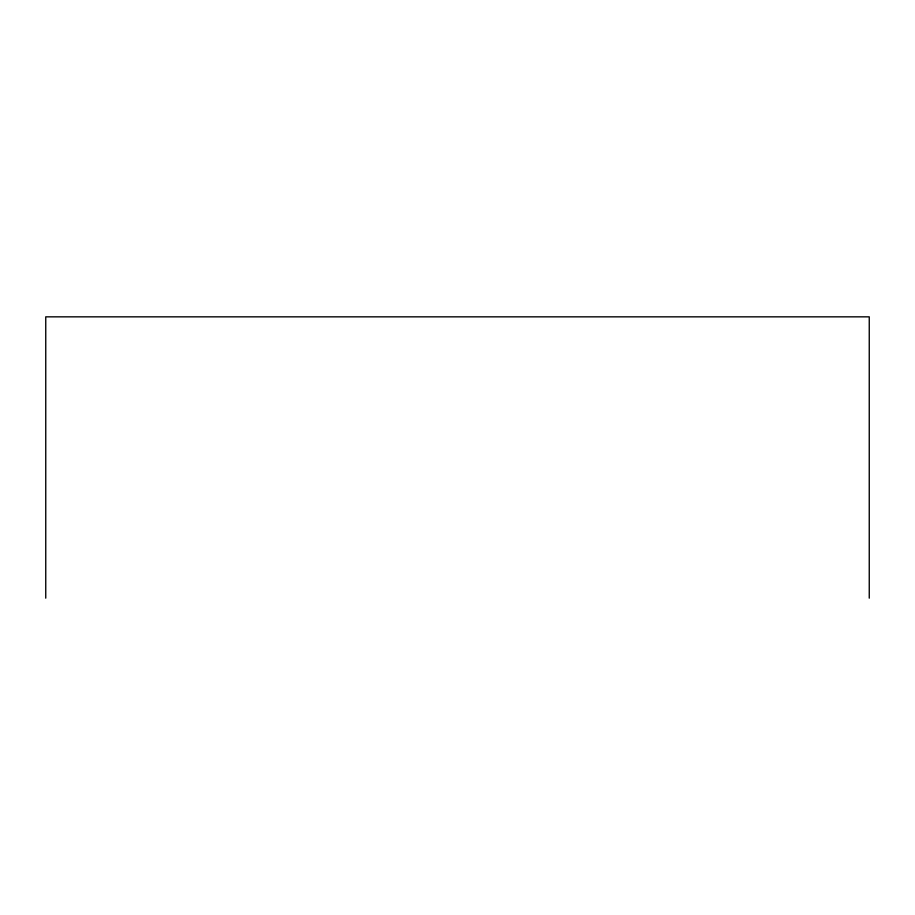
<?xml version="1.0" encoding="UTF-8"?>
<svg xmlns="http://www.w3.org/2000/svg" width="915" height="915" viewBox="0 0 915 915"><rect width="100%" height="100%" fill="white"/><g stroke="black" fill="none" stroke-linecap="round" stroke-linejoin="round"><path stroke-width="1.37" d="M869.25 598.158L869.25 316.842L45.75 316.842L45.75 598.158"/></g></svg>
